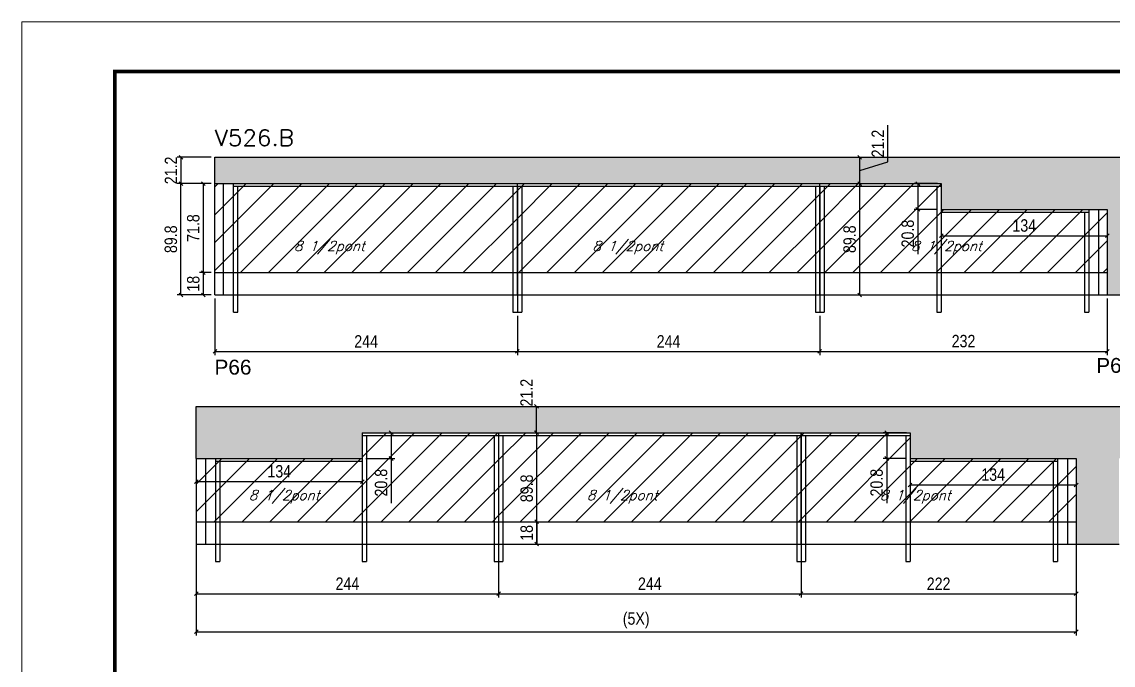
# Model space of a CAD drawing. Extents: x -21493 to -15213, y -12134 to 11887.
# Drawn here: x -21493 to -20613, y 3328 to 3847 of the extents above; entities that cross this region are included whole.
import ezdxf

# ---------------------------------------------------------------- set-up
doc = ezdxf.new("R2010")
doc.units = 0
doc.linetypes.add('DASHED', pattern=[0.75, 0.5, -0.25])
for name, color, linetype in [('5', 5, 'Continuous'), ('COTA', 241, 'Continuous'), ('Painéis', 200, 'Continuous'), ('SARR_2.2x7', 40, 'Continuous'), ('SARR_3.5x7', 81, 'Continuous'), ('texto', 7, 'Continuous')]:
    doc.layers.add(name, color=color, linetype=linetype)
for name, color, linetype, lineweight in [('Folhas', 255, 'Continuous', 9), ('Hachura', 251, 'Continuous', 9), ('SARRAFO DE PRESSAO', 251, 'DASHED', 9), ('Texto Seção', 7, 'Continuous', 15)]:
    doc.layers.add(name, color=color, linetype=linetype, lineweight=lineweight)
doc.styles.add('COTA TECNICA', font='techl___.ttf', dxfattribs={"height": 10})
doc.styles.add('REGUA-120', font='ROMANS.shx', dxfattribs={"height": 15})
doc.styles.add('Romans', font='romans.shx')
doc.styles.get("Standard").update_dxf_attribs({"font": 'arial.ttf'})
doc.dimstyles.new('PAINEL', dxfattribs={"dimtxt": 10, "dimasz": 3, "dimexe": 3, "dimexo": 3, "dimgap": 3, "dimtad": 1, "dimdec": 1, "dimzin": 12, "dimdsep": 46, "dimtxsty": 'COTA TECNICA', "dimblk1": 'OBLIQUE', "dimblk2": 'OBLIQUE', "dimsah": 1, "dimcen": 0.9, "dimclrd": 4, "dimclre": 4, "dimclrt": 240, "dimadec": 1, "dimazin": 3, "dimtfac": 1, "dimtdec": 1, "dimtmove": 0, "dimatfit": 3, "dimfxl": 1, "dimtolj": 1, "dimtzin": 12, "dimarcsym": 0})
pattern_1 = [(45, (-163367.98, -24895.692), (-11.2253202, 11.2253202), [])]

# ---------------------------------------------------------------- blocks, each defined once
blk = doc.blocks.new('_Oblique')
at = {"color": 0, "linetype": 'ByBlock', "lineweight": -2}
blk.add_line((-0.5, -0.5), (0.5, 0.5), dxfattribs=at)
blk = doc.blocks.new('*D1252')
at = {"layer": 'COTA', "color": 4, "lineweight": -2, "ltscale": 25, "transparency": 16777216}
for p, q in [((-21337.62, 3623.96), (-21337.62, 3578.42)), ((-21093.62, 3609.96), (-21093.62, 3578.42)), ((-21337.62, 3581.42), (-21093.62, 3581.42))]:
    blk.add_line(p, q, dxfattribs=at)
at = {"layer": 'Defpoints', "color": 0, "ltscale": 25, "transparency": 16777216}
for p in [(-21337.62, 3626.96), (-21093.62, 3612.96), (-21093.62, 3581.42)]:
    blk.add_point(p, dxfattribs=at)
at = {"layer": 'COTA', "color": 4, "lineweight": -2, "ltscale": 25, "transparency": 16777216, "xscale": 3, "yscale": 3, "zscale": 3, "rotation": 180}
blk.add_blockref('_Oblique', (-21337.62, 3581.42), dxfattribs=at)
at = {"layer": 'COTA', "color": 4, "lineweight": -2, "ltscale": 25, "transparency": 16777216, "xscale": 3, "yscale": 3, "zscale": 3}
blk.add_blockref('_Oblique', (-21093.62, 3581.42), dxfattribs=at)
at = {"layer": 'COTA', "color": 240, "ltscale": 25, "transparency": 16777216, "insert": (-21215.62, 3589.49), "char_height": 10, "attachment_point": 5, "style": 'COTA TECNICA'}
blk.add_mtext('\\A1;244', dxfattribs=at)
blk = doc.blocks.new('*D1253')
at = {"layer": 'COTA', "color": 4, "lineweight": -2, "ltscale": 25, "transparency": 16777216}
for p, q in [((-21093.62, 3609.96), (-21093.62, 3578.42)), ((-20849.62, 3609.96), (-20849.62, 3578.42)), ((-21093.62, 3581.42), (-20849.62, 3581.42))]:
    blk.add_line(p, q, dxfattribs=at)
at = {"layer": 'Defpoints', "color": 0, "ltscale": 25, "transparency": 16777216}
for p in [(-21093.62, 3612.96), (-20849.62, 3612.96), (-20849.62, 3581.42)]:
    blk.add_point(p, dxfattribs=at)
at = {"layer": 'COTA', "color": 4, "lineweight": -2, "ltscale": 25, "transparency": 16777216, "xscale": 3, "yscale": 3, "zscale": 3, "rotation": 180}
blk.add_blockref('_Oblique', (-21093.62, 3581.42), dxfattribs=at)
at = {"layer": 'COTA', "color": 4, "lineweight": -2, "ltscale": 25, "transparency": 16777216, "xscale": 3, "yscale": 3, "zscale": 3}
blk.add_blockref('_Oblique', (-20849.62, 3581.42), dxfattribs=at)
at = {"layer": 'COTA', "color": 240, "ltscale": 25, "transparency": 16777216, "insert": (-20971.62, 3589.49), "char_height": 10, "attachment_point": 5, "style": 'COTA TECNICA'}
blk.add_mtext('\\A1;244', dxfattribs=at)
blk = doc.blocks.new('*D1254')
at = {"layer": 'COTA', "color": 4, "lineweight": -2, "ltscale": 25, "transparency": 16777216}
for p, q in [((-20617.62, 3623.96), (-20617.62, 3578.42)), ((-20849.62, 3609.96), (-20849.62, 3578.42)), ((-20849.62, 3581.42), (-20617.62, 3581.42))]:
    blk.add_line(p, q, dxfattribs=at)
at = {"layer": 'Defpoints', "color": 0, "ltscale": 25, "transparency": 16777216}
for p in [(-20617.62, 3626.96), (-20849.62, 3612.96), (-20617.62, 3581.42)]:
    blk.add_point(p, dxfattribs=at)
at = {"layer": 'COTA', "color": 4, "lineweight": -2, "ltscale": 25, "transparency": 16777216, "xscale": 3, "yscale": 3, "zscale": 3, "rotation": 180}
blk.add_blockref('_Oblique', (-20849.62, 3581.42), dxfattribs=at)
at = {"layer": 'COTA', "color": 4, "lineweight": -2, "ltscale": 25, "transparency": 16777216, "xscale": 3, "yscale": 3, "zscale": 3}
blk.add_blockref('_Oblique', (-20617.62, 3581.42), dxfattribs=at)
at = {"layer": 'COTA', "color": 240, "ltscale": 25, "transparency": 16777216, "insert": (-20733.62, 3589.64), "char_height": 10, "attachment_point": 5, "style": 'COTA TECNICA'}
blk.add_mtext('\\A1;232', dxfattribs=at)
blk = doc.blocks.new('*D1402')
at = {"layer": 'COTA', "color": 4, "lineweight": -2, "ltscale": 25, "transparency": 16777216}
for p, q in [((-21352.72, 3441.04), (-21352.72, 3382.98)), ((-21108.72, 3441.04), (-21108.72, 3382.98)), ((-21352.72, 3385.98), (-21108.72, 3385.98))]:
    blk.add_line(p, q, dxfattribs=at)
at = {"layer": 'Defpoints', "color": 0, "ltscale": 25, "transparency": 16777216}
for p in [(-21352.72, 3444.04), (-21108.72, 3444.04), (-21108.72, 3385.98)]:
    blk.add_point(p, dxfattribs=at)
at = {"layer": 'COTA', "color": 4, "lineweight": -2, "ltscale": 25, "transparency": 16777216, "xscale": 3, "yscale": 3, "zscale": 3, "rotation": 180}
blk.add_blockref('_Oblique', (-21352.72, 3385.98), dxfattribs=at)
at = {"layer": 'COTA', "color": 4, "lineweight": -2, "ltscale": 25, "transparency": 16777216, "xscale": 3, "yscale": 3, "zscale": 3}
blk.add_blockref('_Oblique', (-21108.72, 3385.98), dxfattribs=at)
at = {"layer": 'COTA', "color": 240, "ltscale": 25, "transparency": 16777216, "insert": (-21230.72, 3394.06), "char_height": 10, "attachment_point": 5, "style": 'COTA TECNICA'}
blk.add_mtext('\\A1;244', dxfattribs=at)
blk = doc.blocks.new('*D1403')
at = {"layer": 'COTA', "color": 4, "lineweight": -2, "ltscale": 25, "transparency": 16777216}
for p, q in [((-21108.72, 3441.04), (-21108.72, 3382.98)), ((-20864.72, 3441.04), (-20864.72, 3382.98)), ((-21108.72, 3385.98), (-20864.72, 3385.98))]:
    blk.add_line(p, q, dxfattribs=at)
at = {"layer": 'Defpoints', "color": 0, "ltscale": 25, "transparency": 16777216}
for p in [(-21108.72, 3444.04), (-20864.72, 3444.04), (-20864.72, 3385.98)]:
    blk.add_point(p, dxfattribs=at)
at = {"layer": 'COTA', "color": 4, "lineweight": -2, "ltscale": 25, "transparency": 16777216, "xscale": 3, "yscale": 3, "zscale": 3, "rotation": 180}
blk.add_blockref('_Oblique', (-21108.72, 3385.98), dxfattribs=at)
at = {"layer": 'COTA', "color": 4, "lineweight": -2, "ltscale": 25, "transparency": 16777216, "xscale": 3, "yscale": 3, "zscale": 3}
blk.add_blockref('_Oblique', (-20864.72, 3385.98), dxfattribs=at)
at = {"layer": 'COTA', "color": 240, "ltscale": 25, "transparency": 16777216, "insert": (-20986.72, 3394.06), "char_height": 10, "attachment_point": 5, "style": 'COTA TECNICA'}
blk.add_mtext('\\A1;244', dxfattribs=at)
blk = doc.blocks.new('*D1404')
at = {"layer": 'COTA', "color": 4, "lineweight": -2, "ltscale": 25, "transparency": 16777216}
for p, q in [((-20751.62, 3692.96), (-20751.62, 3671.67)), ((-20617.62, 3692.96), (-20617.62, 3671.67)), ((-20751.62, 3674.67), (-20617.62, 3674.67))]:
    blk.add_line(p, q, dxfattribs=at)
at = {"layer": 'Defpoints', "color": 0, "ltscale": 25, "transparency": 16777216}
for p in [(-20751.62, 3695.96), (-20617.62, 3695.96), (-20617.62, 3674.67)]:
    blk.add_point(p, dxfattribs=at)
at = {"layer": 'COTA', "color": 4, "lineweight": -2, "ltscale": 25, "transparency": 16777216, "xscale": 3, "yscale": 3, "zscale": 3, "rotation": 180}
blk.add_blockref('_Oblique', (-20751.62, 3674.67), dxfattribs=at)
at = {"layer": 'COTA', "color": 4, "lineweight": -2, "ltscale": 25, "transparency": 16777216, "xscale": 3, "yscale": 3, "zscale": 3}
blk.add_blockref('_Oblique', (-20617.62, 3674.67), dxfattribs=at)
at = {"layer": 'COTA', "color": 240, "ltscale": 25, "transparency": 16777216, "insert": (-20684.62, 3682.89), "char_height": 10, "attachment_point": 5, "style": 'COTA TECNICA'}
blk.add_mtext('\\A1;134', dxfattribs=at)
blk = doc.blocks.new('*D1405')
at = {"layer": 'COTA', "color": 4, "lineweight": -2, "ltscale": 25, "transparency": 16777216}
for p, q in [((-21352.72, 3492.04), (-21352.72, 3473.42)), ((-21218.72, 3492.04), (-21218.72, 3473.42)), ((-21352.72, 3476.42), (-21218.72, 3476.42))]:
    blk.add_line(p, q, dxfattribs=at)
at = {"layer": 'Defpoints', "color": 0, "ltscale": 25, "transparency": 16777216}
for p in [(-21352.72, 3495.04), (-21218.72, 3495.04), (-21218.72, 3476.42)]:
    blk.add_point(p, dxfattribs=at)
at = {"layer": 'COTA', "color": 4, "lineweight": -2, "ltscale": 25, "transparency": 16777216, "xscale": 3, "yscale": 3, "zscale": 3, "rotation": 180}
blk.add_blockref('_Oblique', (-21352.72, 3476.42), dxfattribs=at)
at = {"layer": 'COTA', "color": 4, "lineweight": -2, "ltscale": 25, "transparency": 16777216, "xscale": 3, "yscale": 3, "zscale": 3}
blk.add_blockref('_Oblique', (-21218.72, 3476.42), dxfattribs=at)
at = {"layer": 'COTA', "color": 240, "ltscale": 25, "transparency": 16777216, "insert": (-21285.72, 3484.64), "char_height": 10, "attachment_point": 5, "style": 'COTA TECNICA'}
blk.add_mtext('\\A1;134', dxfattribs=at)
blk = doc.blocks.new('*D1406')
at = {"layer": 'COTA', "color": 4, "lineweight": -2, "ltscale": 25, "transparency": 16777216}
for p, q in [((-20754.62, 3716.76), (-20773.48, 3716.76)), ((-20770.48, 3716.76), (-20770.48, 3695.96)), ((-20754.62, 3695.96), (-20773.48, 3695.96)), ((-20770.48, 3695.96), (-20770.48, 3659.92))]:
    blk.add_line(p, q, dxfattribs=at)
at = {"layer": 'Defpoints', "color": 0, "ltscale": 25, "transparency": 16777216}
for p in [(-20751.62, 3716.76), (-20770.48, 3695.96), (-20751.62, 3695.96)]:
    blk.add_point(p, dxfattribs=at)
at = {"layer": 'COTA', "color": 4, "lineweight": -2, "ltscale": 25, "transparency": 16777216, "xscale": 3, "yscale": 3, "zscale": 3}
for p, rotation in [((-20770.48, 3716.76), 90), ((-20770.48, 3695.96), 270)]:
    blk.add_blockref('_Oblique', p, dxfattribs=dict(at, rotation=rotation))
at = {"layer": 'COTA', "color": 240, "ltscale": 25, "transparency": 16777216, "insert": (-20778.61, 3676.44), "char_height": 10, "attachment_point": 5, "rotation": 90, "style": 'COTA TECNICA'}
blk.add_mtext('\\A1;20.8', dxfattribs=at)
blk = doc.blocks.new('*D1407')
at = {"layer": 'COTA', "color": 4, "lineweight": -2, "ltscale": 25, "transparency": 16777216}
for p, q in [((-21215.72, 3515.84), (-21192.41, 3515.84)), ((-21195.41, 3515.84), (-21195.41, 3495.04)), ((-21215.72, 3495.04), (-21192.41, 3495.04)), ((-21195.41, 3495.04), (-21195.41, 3459))]:
    blk.add_line(p, q, dxfattribs=at)
at = {"layer": 'Defpoints', "color": 0, "ltscale": 25, "transparency": 16777216}
for p in [(-21218.72, 3515.84), (-21218.72, 3495.04), (-21195.41, 3495.04)]:
    blk.add_point(p, dxfattribs=at)
at = {"layer": 'COTA', "color": 4, "lineweight": -2, "ltscale": 25, "transparency": 16777216, "xscale": 3, "yscale": 3, "zscale": 3}
for p, rotation in [((-21195.41, 3515.84), 90), ((-21195.41, 3495.04), 270)]:
    blk.add_blockref('_Oblique', p, dxfattribs=dict(at, rotation=rotation))
at = {"layer": 'COTA', "color": 240, "ltscale": 25, "transparency": 16777216, "insert": (-21203.54, 3475.52), "char_height": 10, "attachment_point": 5, "rotation": 90, "style": 'COTA TECNICA'}
blk.add_mtext('\\A1;20.8', dxfattribs=at)
blk = doc.blocks.new('*D1408')
at = {"layer": 'COTA', "color": 4, "lineweight": -2, "ltscale": 25, "transparency": 16777216}
for p, q in [((-21340.62, 3716.76), (-21368.03, 3716.76)), ((-21365.03, 3626.96), (-21365.03, 3716.76)), ((-21340.62, 3626.96), (-21368.03, 3626.96))]:
    blk.add_line(p, q, dxfattribs=at)
at = {"layer": 'Defpoints', "color": 0, "ltscale": 25, "transparency": 16777216}
for p in [(-21365.03, 3716.76), (-21337.62, 3716.76), (-21337.62, 3626.96)]:
    blk.add_point(p, dxfattribs=at)
at = {"layer": 'COTA', "color": 4, "lineweight": -2, "ltscale": 25, "transparency": 16777216, "xscale": 3, "yscale": 3, "zscale": 3}
for p, rotation in [((-21365.03, 3716.76), 90), ((-21365.03, 3626.96), 270)]:
    blk.add_blockref('_Oblique', p, dxfattribs=dict(at, rotation=rotation))
at = {"layer": 'COTA', "color": 240, "ltscale": 25, "transparency": 16777216, "insert": (-21373.13, 3671.86), "char_height": 10, "attachment_point": 5, "rotation": 90, "style": 'COTA TECNICA'}
blk.add_mtext('\\A1;89.8', dxfattribs=at)
blk = doc.blocks.new('*D1213')
at = {"layer": 'COTA', "color": 4, "lineweight": -2, "ltscale": 25, "transparency": 16777216}
for p, q in [((-21340.62, 3737.96), (-21368.03, 3737.96)), ((-21365.03, 3737.96), (-21365.03, 3716.76)), ((-21340.62, 3716.76), (-21368.03, 3716.76))]:
    blk.add_line(p, q, dxfattribs=at)
at = {"layer": 'Defpoints', "color": 0, "ltscale": 25, "transparency": 16777216}
for p in [(-21337.62, 3737.96), (-21365.03, 3716.76), (-21337.62, 3716.76)]:
    blk.add_point(p, dxfattribs=at)
at = {"layer": 'COTA', "color": 4, "lineweight": -2, "ltscale": 25, "transparency": 16777216, "xscale": 3, "yscale": 3, "zscale": 3}
for p, rotation in [((-21365.03, 3737.96), 90), ((-21365.03, 3716.76), 270)]:
    blk.add_blockref('_Oblique', p, dxfattribs=dict(at, rotation=rotation))
at = {"layer": 'COTA', "color": 240, "ltscale": 25, "transparency": 16777216, "insert": (-21373.08, 3727.36), "char_height": 10, "attachment_point": 5, "rotation": 90, "style": 'COTA TECNICA'}
blk.add_mtext('\\A1;21.2', dxfattribs=at)
blk = doc.blocks.new('*D1409')
at = {"layer": 'COTA', "color": 4, "lineweight": -2, "ltscale": 25, "transparency": 16777216}
for p, q in [((-20864.72, 3441.04), (-20864.72, 3382.98)), ((-20642.72, 3423.04), (-20642.72, 3382.98)), ((-20864.72, 3385.98), (-20642.72, 3385.98))]:
    blk.add_line(p, q, dxfattribs=at)
at = {"layer": 'Defpoints', "color": 0, "ltscale": 25, "transparency": 16777216}
for p in [(-20864.72, 3444.04), (-20642.72, 3426.04), (-20642.72, 3385.98)]:
    blk.add_point(p, dxfattribs=at)
at = {"layer": 'COTA', "color": 4, "lineweight": -2, "ltscale": 25, "transparency": 16777216, "xscale": 3, "yscale": 3, "zscale": 3, "rotation": 180}
blk.add_blockref('_Oblique', (-20864.72, 3385.98), dxfattribs=at)
at = {"layer": 'COTA', "color": 4, "lineweight": -2, "ltscale": 25, "transparency": 16777216, "xscale": 3, "yscale": 3, "zscale": 3}
blk.add_blockref('_Oblique', (-20642.72, 3385.98), dxfattribs=at)
at = {"layer": 'COTA', "color": 240, "ltscale": 25, "transparency": 16777216, "insert": (-20753.72, 3393.98), "char_height": 10, "attachment_point": 5, "style": 'COTA TECNICA'}
blk.add_mtext('\\A1;222', dxfattribs=at)
blk = doc.blocks.new('*D1410')
at = {"layer": 'COTA', "color": 4, "lineweight": -2, "ltscale": 25, "transparency": 16777216}
for p, q in [((-20776.72, 3492.04), (-20776.72, 3470.75)), ((-20642.72, 3492.04), (-20642.72, 3470.75)), ((-20776.72, 3473.75), (-20642.72, 3473.75))]:
    blk.add_line(p, q, dxfattribs=at)
at = {"layer": 'Defpoints', "color": 0, "ltscale": 25, "transparency": 16777216}
for p in [(-20776.72, 3495.04), (-20642.72, 3495.04), (-20642.72, 3473.75)]:
    blk.add_point(p, dxfattribs=at)
at = {"layer": 'COTA', "color": 4, "lineweight": -2, "ltscale": 25, "transparency": 16777216, "xscale": 3, "yscale": 3, "zscale": 3, "rotation": 180}
blk.add_blockref('_Oblique', (-20776.72, 3473.75), dxfattribs=at)
at = {"layer": 'COTA', "color": 4, "lineweight": -2, "ltscale": 25, "transparency": 16777216, "xscale": 3, "yscale": 3, "zscale": 3}
blk.add_blockref('_Oblique', (-20642.72, 3473.75), dxfattribs=at)
at = {"layer": 'COTA', "color": 240, "ltscale": 25, "transparency": 16777216, "insert": (-20709.72, 3481.97), "char_height": 10, "attachment_point": 5, "style": 'COTA TECNICA'}
blk.add_mtext('\\A1;134', dxfattribs=at)
blk = doc.blocks.new('*D1411')
at = {"layer": 'COTA', "color": 4, "lineweight": -2, "ltscale": 25, "transparency": 16777216}
for p, q in [((-20779.72, 3515.84), (-20798.58, 3515.84)), ((-20795.58, 3515.84), (-20795.58, 3495.04)), ((-20779.72, 3495.04), (-20798.58, 3495.04)), ((-20795.58, 3495.04), (-20795.58, 3459))]:
    blk.add_line(p, q, dxfattribs=at)
at = {"layer": 'Defpoints', "color": 0, "ltscale": 25, "transparency": 16777216}
for p in [(-20776.72, 3515.84), (-20795.58, 3495.04), (-20776.72, 3495.04)]:
    blk.add_point(p, dxfattribs=at)
at = {"layer": 'COTA', "color": 4, "lineweight": -2, "ltscale": 25, "transparency": 16777216, "xscale": 3, "yscale": 3, "zscale": 3}
for p, rotation in [((-20795.58, 3515.84), 90), ((-20795.58, 3495.04), 270)]:
    blk.add_blockref('_Oblique', p, dxfattribs=dict(at, rotation=rotation))
at = {"layer": 'COTA', "color": 240, "ltscale": 25, "transparency": 16777216, "insert": (-20803.71, 3475.52), "char_height": 10, "attachment_point": 5, "rotation": 90, "style": 'COTA TECNICA'}
blk.add_mtext('\\A1;20.8', dxfattribs=at)
blk = doc.blocks.new('*D1415')
at = {"layer": 'COTA', "color": 4, "lineweight": -2, "ltscale": 25, "transparency": 16777216}
for p, q in [((-20642.72, 3441.04), (-20642.72, 3352.28)), ((-21352.72, 3423.04), (-21352.72, 3352.28)), ((-21352.72, 3355.28), (-20642.72, 3355.28))]:
    blk.add_line(p, q, dxfattribs=at)
at = {"layer": 'Defpoints', "color": 0, "ltscale": 25, "transparency": 16777216}
for p in [(-20642.72, 3444.04), (-21352.72, 3426.04), (-20642.72, 3355.28)]:
    blk.add_point(p, dxfattribs=at)
at = {"layer": 'COTA', "color": 4, "lineweight": -2, "ltscale": 25, "transparency": 16777216, "xscale": 3, "yscale": 3, "zscale": 3, "rotation": 180}
blk.add_blockref('_Oblique', (-21352.72, 3355.28), dxfattribs=at)
at = {"layer": 'COTA', "color": 4, "lineweight": -2, "ltscale": 25, "transparency": 16777216, "xscale": 3, "yscale": 3, "zscale": 3}
blk.add_blockref('_Oblique', (-20642.72, 3355.28), dxfattribs=at)
at = {"layer": 'COTA', "color": 240, "ltscale": 25, "transparency": 16777216, "insert": (-20997.72, 3364.5), "char_height": 10, "attachment_point": 5, "style": 'COTA TECNICA'}
blk.add_mtext('\\A1;(5X)', dxfattribs=at)
blk = doc.blocks.new('*D1416')
at = {"layer": 'COTA', "color": 4, "lineweight": -2, "ltscale": 25, "transparency": 16777216}
for p, q in [((-21105.72, 3515.84), (-21074.92, 3515.84)), ((-21077.92, 3426.04), (-21077.92, 3515.84)), ((-21105.72, 3426.04), (-21074.92, 3426.04))]:
    blk.add_line(p, q, dxfattribs=at)
at = {"layer": 'Defpoints', "color": 0, "ltscale": 25, "transparency": 16777216}
for p in [(-21108.72, 3515.84), (-21077.92, 3515.84), (-21108.72, 3426.04)]:
    blk.add_point(p, dxfattribs=at)
at = {"layer": 'COTA', "color": 4, "lineweight": -2, "ltscale": 25, "transparency": 16777216, "xscale": 3, "yscale": 3, "zscale": 3}
for p, rotation in [((-21077.92, 3515.84), 90), ((-21077.92, 3426.04), 270)]:
    blk.add_blockref('_Oblique', p, dxfattribs=dict(at, rotation=rotation))
at = {"layer": 'COTA', "color": 240, "ltscale": 25, "transparency": 16777216, "insert": (-21086.02, 3470.94), "char_height": 10, "attachment_point": 5, "rotation": 90, "style": 'COTA TECNICA'}
blk.add_mtext('\\A1;89.8', dxfattribs=at)
blk = doc.blocks.new('*D1417')
at = {"layer": 'COTA', "color": 4, "lineweight": -2, "ltscale": 25, "transparency": 16777216}
for p, q in [((-21081.14, 3537.04), (-21081.14, 3537.04)), ((-21078.14, 3515.84), (-21078.14, 3537.04)), ((-21105.72, 3515.84), (-21075.14, 3515.84))]:
    blk.add_line(p, q, dxfattribs=at)
at = {"layer": 'Defpoints', "color": 0, "ltscale": 25, "transparency": 16777216}
for p in [(-21078.14, 3537.04), (-21078.14, 3537.04), (-21108.72, 3515.84)]:
    blk.add_point(p, dxfattribs=at)
at = {"layer": 'COTA', "color": 4, "lineweight": -2, "ltscale": 25, "transparency": 16777216, "xscale": 3, "yscale": 3, "zscale": 3}
for p, rotation in [((-21078.14, 3537.04), 90), ((-21078.14, 3515.84), 270)]:
    blk.add_blockref('_Oblique', p, dxfattribs=dict(at, rotation=rotation))
at = {"layer": 'COTA', "color": 240, "ltscale": 25, "transparency": 16777216, "insert": (-21086.2, 3548.09), "char_height": 10, "attachment_point": 5, "rotation": 90, "style": 'COTA TECNICA'}
blk.add_mtext('\\A1;21.2', dxfattribs=at)
blk = doc.blocks.new('*D1418')
at = {"layer": 'COTA', "color": 4, "lineweight": -2, "ltscale": 25, "transparency": 16777216}
for p, q in [((-20846.62, 3716.76), (-20814.38, 3716.76)), ((-20817.38, 3626.96), (-20817.38, 3716.76)), ((-20846.62, 3626.96), (-20814.38, 3626.96))]:
    blk.add_line(p, q, dxfattribs=at)
at = {"layer": 'Defpoints', "color": 0, "ltscale": 25, "transparency": 16777216}
for p in [(-20849.62, 3716.76), (-20817.38, 3716.76), (-20849.62, 3626.96)]:
    blk.add_point(p, dxfattribs=at)
at = {"layer": 'COTA', "color": 4, "lineweight": -2, "ltscale": 25, "transparency": 16777216, "xscale": 3, "yscale": 3, "zscale": 3}
for p, rotation in [((-20817.38, 3716.76), 90), ((-20817.38, 3626.96), 270)]:
    blk.add_blockref('_Oblique', p, dxfattribs=dict(at, rotation=rotation))
at = {"layer": 'COTA', "color": 240, "ltscale": 25, "transparency": 16777216, "insert": (-20825.49, 3671.86), "char_height": 10, "attachment_point": 5, "rotation": 90, "style": 'COTA TECNICA'}
blk.add_mtext('\\A1;89.8', dxfattribs=at)
blk = doc.blocks.new('*D1419')
at = {"layer": 'COTA', "color": 4, "lineweight": -2, "ltscale": 25, "transparency": 16777216}
for p, q in [((-20794.71, 3734.17), (-20794.71, 3763.89)), ((-20817.38, 3716.76), (-20817.38, 3737.96)), ((-20817.38, 3727.36), (-20794.71, 3734.17)), ((-20814.38, 3737.96), (-20814.38, 3737.96)), ((-20846.62, 3716.76), (-20814.38, 3716.76))]:
    blk.add_line(p, q, dxfattribs=at)
at = {"layer": 'Defpoints', "color": 0, "ltscale": 25, "transparency": 16777216}
for p in [(-20817.38, 3737.96), (-20817.38, 3737.96), (-20849.62, 3716.76)]:
    blk.add_point(p, dxfattribs=at)
at = {"layer": 'COTA', "color": 4, "lineweight": -2, "ltscale": 25, "transparency": 16777216, "xscale": 3, "yscale": 3, "zscale": 3}
for p, rotation in [((-20817.38, 3737.96), 90), ((-20817.38, 3716.76), 270)]:
    blk.add_blockref('_Oblique', p, dxfattribs=dict(at, rotation=rotation))
at = {"layer": 'COTA', "color": 240, "ltscale": 25, "transparency": 16777216, "insert": (-20802.77, 3749.03), "char_height": 10, "attachment_point": 5, "rotation": 90, "style": 'COTA TECNICA'}
blk.add_mtext('\\A1;21.2', dxfattribs=at)
blk = doc.blocks.new('*D1494')
at = {"layer": 'COTA', "color": 4, "lineweight": -2, "ltscale": 25, "transparency": 16777216}
for p, q in [((-21340.62, 3644.96), (-21349.95, 3644.96)), ((-21346.95, 3626.96), (-21346.95, 3644.96)), ((-21340.62, 3626.96), (-21349.95, 3626.96))]:
    blk.add_line(p, q, dxfattribs=at)
at = {"layer": 'Defpoints', "color": 0, "ltscale": 25, "transparency": 16777216}
for p in [(-21346.95, 3644.96), (-21337.62, 3644.96), (-21337.62, 3626.96)]:
    blk.add_point(p, dxfattribs=at)
at = {"layer": 'COTA', "color": 4, "lineweight": -2, "ltscale": 25, "transparency": 16777216, "xscale": 3, "yscale": 3, "zscale": 3}
for p, rotation in [((-21346.95, 3644.96), 90), ((-21346.95, 3626.96), 270)]:
    blk.add_blockref('_Oblique', p, dxfattribs=dict(at, rotation=rotation))
at = {"layer": 'COTA', "color": 240, "ltscale": 25, "transparency": 16777216, "insert": (-21355.05, 3635.96), "char_height": 10, "attachment_point": 5, "rotation": 90, "style": 'COTA TECNICA'}
blk.add_mtext('\\A1;18', dxfattribs=at)
blk = doc.blocks.new('*D1495')
at = {"layer": 'COTA', "color": 4, "lineweight": -2, "ltscale": 25, "transparency": 16777216}
for p, q in [((-21340.62, 3716.76), (-21349.95, 3716.76)), ((-21346.95, 3644.96), (-21346.95, 3716.76)), ((-21340.62, 3644.96), (-21349.95, 3644.96))]:
    blk.add_line(p, q, dxfattribs=at)
at = {"layer": 'Defpoints', "color": 0, "ltscale": 25, "transparency": 16777216}
for p in [(-21346.95, 3716.76), (-21337.62, 3716.76), (-21337.62, 3644.96)]:
    blk.add_point(p, dxfattribs=at)
at = {"layer": 'COTA', "color": 4, "lineweight": -2, "ltscale": 25, "transparency": 16777216, "xscale": 3, "yscale": 3, "zscale": 3}
for p, rotation in [((-21346.95, 3716.76), 90), ((-21346.95, 3644.96), 270)]:
    blk.add_blockref('_Oblique', p, dxfattribs=dict(at, rotation=rotation))
at = {"layer": 'COTA', "color": 240, "ltscale": 25, "transparency": 16777216, "insert": (-21355.05, 3680.86), "char_height": 10, "attachment_point": 5, "rotation": 90, "style": 'COTA TECNICA'}
blk.add_mtext('\\A1;71.8', dxfattribs=at)
blk = doc.blocks.new('*D1501')
at = {"layer": 'COTA', "color": 4, "lineweight": -2, "ltscale": 25, "transparency": 16777216}
for p, q in [((-21077.92, 3444.04), (-21077.92, 3426.04)), ((-21074.92, 3444.04), (-21074.92, 3444.04)), ((-21074.92, 3426.04), (-21074.92, 3426.04))]:
    blk.add_line(p, q, dxfattribs=at)
at = {"layer": 'Defpoints', "color": 0, "ltscale": 25, "transparency": 16777216}
for p in [(-21077.92, 3444.04), (-21077.92, 3426.04), (-21077.92, 3426.04)]:
    blk.add_point(p, dxfattribs=at)
at = {"layer": 'COTA', "color": 4, "lineweight": -2, "ltscale": 25, "transparency": 16777216, "xscale": 3, "yscale": 3, "zscale": 3}
for p, rotation in [((-21077.92, 3444.04), 90), ((-21077.92, 3426.04), 270)]:
    blk.add_blockref('_Oblique', p, dxfattribs=dict(at, rotation=rotation))
at = {"layer": 'COTA', "color": 240, "ltscale": 25, "transparency": 16777216, "insert": (-21086.01, 3435.04), "char_height": 10, "attachment_point": 5, "rotation": 90, "style": 'COTA TECNICA'}
blk.add_mtext('\\A1;18', dxfattribs=at)
blk = doc.blocks.new('9999999999')
at = {"layer": 'Folhas'}
blk.add_lwpolyline([(98138.98, 34190.21), (99623.98, 34190.21), (99623.98, 35240.21), (98138.98, 35240.21)], close=True, dxfattribs=at)
at = {"layer": 'Folhas', "color": 30, "const_width": 3}
blk.add_lwpolyline([(98213.98, 34230.21), (99583.98, 34230.21), (99583.98, 35200.21), (98213.98, 35200.21)], close=True, dxfattribs=at)

msp = doc.modelspace()

# ---------------------------------------------------------------- hatches: boundary and pattern name
at = {"layer": 'COTA', "linetype": 'ByBlock'}
h = msp.add_hatch(dxfattribs=at)
h.set_pattern_fill('AR-CONC', color=256, scale=0.03)
h.set_pattern_definition([(50, (-161769.4795, -20301.392), (5.46554007, -0.47817257), [0.5715, -6.2865]), (355, (-161769.4795, -20301.392), (-1.05730264, 5.73170536), [0.4572, -5.02921753]), (100.4514447, (-161769.024, -20301.4316), (4.40823741, 5.25353256), [0.48570026, -5.34270734]), (46.1842, (-161769.4795, -20299.868), (8.13237123, -1.26126984), [0.85725, -9.42975]), (96.6355576, (-161768.802, -20299.973), (7.122124, 7.42278374), [0.7285507, -8.01406824]), (351.184151, (-161769.4795, -20299.868), (7.122124, 7.42278374), [0.685799, -7.54379196]), (21, (-161768.7175, -20300.249), (4.54843174, -3.06795595), [0.5715, -6.2865]), (326, (-161768.7175, -20300.249), (1.85406085, 5.52563898), [0.4572, -5.0292]), (71.451445, (-161768.3384, -20300.5045), (6.40249258, 2.45768307), [0.48570026, -5.34269813]), (37.5, (-161769.4795, -20301.3918), (0.092658098, 2.536651166), [0, -4.96824, 0, -5.1054, 0, -5.04825]), (7.5, (-161769.4795, -20301.3918), (2.004589875, 3.005417245), [0, -2.91084, 0, -4.85394, 0, -1.92405]), (327.5, (-161771.1787, -20301.3918), (4.067717855, -0.17186232), [0, -1.905, 0, -5.9436, 0, -7.8867]), (317.5, (-161771.9407, -20301.3918), (4.44387544, 0.76279473), [0, -2.4765, 0, -3.94716, 0, -5.6007])])
h.paths.add_polyline_path([(-20598.62, 3737.96), (-21337.62, 3737.96), (-21337.62, 3716.76), (-20751.62, 3716.76), (-20751.62, 3695.96), (-20617.62, 3695.96), (-20617.62, 3626.96), (-20598.62, 3626.96)])
h = msp.add_hatch(dxfattribs=at)
h.set_pattern_fill('AR-CONC', color=256, scale=0.03)
h.set_pattern_definition([(50, (-163367.9795, -24895.692), (5.46554007, -0.47817257), [0.5715, -6.2865]), (355, (-163367.9795, -24895.692), (-1.05730264, 5.73170536), [0.4572, -5.02921753]), (100.4514447, (-163367.524, -24895.732), (4.40823741, 5.25353256), [0.48570026, -5.34270734]), (46.1842, (-163367.9795, -24894.168), (8.13237123, -1.26126984), [0.85725, -9.42975]), (96.6355576, (-163367.302, -24894.273), (7.122124, 7.42278374), [0.7285507, -8.01406824]), (351.184151, (-163367.9795, -24894.168), (7.122124, 7.42278374), [0.685799, -7.54379196]), (21, (-163367.2175, -24894.549), (4.54843174, -3.06795595), [0.5715, -6.2865]), (326, (-163367.2175, -24894.549), (1.85406085, 5.52563898), [0.4572, -5.0292]), (71.451445, (-163366.8384, -24894.805), (6.40249258, 2.45768307), [0.48570026, -5.34269813]), (37.5, (-163367.9795, -24895.6922), (0.092658098, 2.536651166), [0, -4.96824, 0, -5.1054, 0, -5.04825]), (7.5, (-163367.9795, -24895.6922), (2.004589875, 3.005417245), [0, -2.91084, 0, -4.85394, 0, -1.92405]), (327.5, (-163369.6787, -24895.6922), (4.067717855, -0.17186232), [0, -1.905, 0, -5.9436, 0, -7.8867]), (317.5, (-163370.4407, -24895.6922), (4.44387544, 0.76279473), [0, -2.4765, 0, -3.94716, 0, -5.6007])])
h.paths.add_polyline_path([(-20608.15, 3495.04), (-20474.15, 3495.04), (-20474.15, 3515.84), (-20262.65, 3515.84), (-20146.65, 3515.84), (-20146.65, 3537.04), (-20262.65, 3537.04), (-21218.72, 3537.04), (-21352.72, 3537.04), (-21352.72, 3495.04), (-21218.72, 3495.04), (-21218.72, 3515.84), (-20864.72, 3515.84), (-20864.72, 3515.84), (-20776.72, 3515.84), (-20776.72, 3495.04), (-20642.72, 3495.04), (-20642.72, 3426.04), (-20608.15, 3426.04)])
at = {"layer": 'Hachura', "ltscale": 25}
h = msp.add_hatch(dxfattribs=at)
h.set_pattern_fill('ANSI31', color=256, scale=5)
h.set_pattern_definition(pattern_1)
h.paths.add_polyline_path([(-21093.62, 3644.96), (-21093.62, 3716.76), (-21337.62, 3716.76), (-21337.62, 3644.96)])
h = msp.add_hatch(dxfattribs=at)
h.set_pattern_fill('ANSI31', color=256, scale=5)
h.set_pattern_definition(pattern_1)
h.paths.add_polyline_path([(-20849.62, 3644.96), (-20849.62, 3716.76), (-21093.62, 3716.76), (-21093.62, 3644.96)])
h = msp.add_hatch(dxfattribs=at)
h.set_pattern_fill('ANSI31', color=256, scale=5)
h.set_pattern_definition(pattern_1)
h.paths.add_polyline_path([(-20751.62, 3644.96), (-20617.62, 3644.96), (-20617.62, 3695.96), (-20751.62, 3695.96), (-20751.62, 3716.76), (-20849.62, 3716.76), (-20849.62, 3644.96)])
h = msp.add_hatch(dxfattribs=at)
h.set_pattern_fill('ANSI31', color=256, scale=5)
h.set_pattern_definition(pattern_1)
h.paths.add_polyline_path([(-21108.72, 3444.04), (-21108.72, 3515.84), (-21218.72, 3515.84), (-21218.72, 3495.04), (-21352.72, 3495.04), (-21352.72, 3444.04), (-21218.72, 3444.04)])
h = msp.add_hatch(dxfattribs=at)
h.set_pattern_fill('ANSI31', color=256, scale=5)
h.set_pattern_definition(pattern_1)
h.paths.add_polyline_path([(-20864.72, 3444.04), (-20864.72, 3515.84), (-21108.72, 3515.84), (-21108.72, 3444.04)])
h = msp.add_hatch(dxfattribs=at)
h.set_pattern_fill('ANSI31', color=256, scale=5)
h.set_pattern_definition(pattern_1)
h.paths.add_polyline_path([(-20642.72, 3444.04), (-20642.72, 3495.04), (-20776.72, 3495.04), (-20776.72, 3515.84), (-20864.72, 3515.84), (-20864.72, 3444.04)])

# ---------------------------------------------------------------- linework, layer by layer
at = {"layer": 'COTA', "linetype": 'ByBlock'}
for p, q in [((-21337.62, 3737.96), (-20751.62, 3737.96)), ((-21337.62, 3716.76), (-21337.62, 3737.96)), ((-20751.62, 3737.96), (-20617.62, 3737.96)), ((-20617.62, 3737.96), (-20598.62, 3737.96)), ((-20617.62, 3626.96), (-20598.62, 3626.96)), ((-21352.72, 3537.04), (-21218.72, 3537.04)), ((-21352.72, 3495.04), (-21352.72, 3537.04)), ((-21218.72, 3537.04), (-20262.65, 3537.04)), ((-20642.72, 3426.04), (-20608.15, 3426.04))]:
    msp.add_line(p, q, dxfattribs=at)
at = {"layer": 'Painéis'}
for p, q in [((-21337.62, 3716.76), (-20751.62, 3716.76)), ((-20751.62, 3695.96), (-20617.62, 3695.96)), ((-21337.62, 3644.96), (-20751.62, 3644.96)), ((-20751.62, 3644.96), (-20617.62, 3644.96)), ((-21337.62, 3626.96), (-20617.62, 3626.96)), ((-21218.72, 3515.84), (-20864.72, 3515.84)), ((-21352.72, 3495.04), (-21218.72, 3495.04)), ((-20776.72, 3495.04), (-20642.72, 3495.04)), ((-21352.72, 3444.04), (-21218.72, 3444.04)), ((-21218.72, 3444.04), (-20864.72, 3444.04)), ((-20864.72, 3444.04), (-20642.72, 3444.04)), ((-21352.72, 3426.04), (-20642.72, 3426.04))]:
    msp.add_line(p, q, dxfattribs=at)
at = {"layer": 'Painéis', "ltscale": 25}
for p, q in [((-21337.62, 3626.96), (-21337.62, 3716.76)), ((-21093.62, 3626.96), (-21093.62, 3716.76)), ((-20849.62, 3626.96), (-20849.62, 3716.76)), ((-20751.62, 3716.76), (-20751.62, 3695.96)), ((-20617.62, 3695.96), (-20617.62, 3626.96)), ((-21218.72, 3515.84), (-21218.72, 3495.04)), ((-21108.72, 3515.84), (-21108.72, 3426.04)), ((-20864.72, 3515.84), (-20864.72, 3444.04)), ((-20864.72, 3426.04), (-20864.72, 3515.84)), ((-20864.72, 3515.84), (-20776.72, 3515.84)), ((-20776.72, 3515.84), (-20776.72, 3495.04)), ((-21352.72, 3495.04), (-21352.72, 3426.04)), ((-20642.72, 3495.04), (-20642.72, 3426.04))]:
    msp.add_line(p, q, dxfattribs=at)
at = {"layer": 'SARR_2.2x7', "linetype": 'Continuous'}
for p, q in [((-21330.62, 3644.96), (-21330.62, 3716.76)), ((-21322.62, 3714.56), (-21093.62, 3714.56)), ((-21093.62, 3714.56), (-20849.62, 3714.56)), ((-20849.62, 3714.56), (-20751.62, 3714.56)), ((-20751.62, 3693.76), (-20632.62, 3693.76)), ((-20624.62, 3695.96), (-20624.62, 3644.96)), ((-21330.62, 3626.96), (-21330.62, 3644.96)), ((-20624.62, 3644.96), (-20624.62, 3626.96)), ((-21218.72, 3513.64), (-21108.72, 3513.64)), ((-21108.72, 3513.64), (-20864.72, 3513.64)), ((-20864.72, 3513.64), (-20776.72, 3513.64)), ((-21345.22, 3495.04), (-21345.22, 3444.04)), ((-21337.22, 3492.84), (-21218.72, 3492.84)), ((-20776.72, 3492.84), (-20657.72, 3492.84)), ((-20649.72, 3495.04), (-20649.72, 3444.04)), ((-21345.22, 3444.04), (-21345.22, 3426.04)), ((-20649.72, 3444.04), (-20649.72, 3426.04))]:
    msp.add_line(p, q, dxfattribs=at)
at = {"layer": 'SARR_3.5x7'}
for p, q in [((-21322.62, 3612.96), (-21322.62, 3716.76)), ((-21319.12, 3612.96), (-21319.12, 3714.56)), ((-21097.12, 3714.56), (-21097.12, 3612.96)), ((-21093.62, 3714.56), (-21093.62, 3612.96)), ((-21090.12, 3714.56), (-21090.12, 3612.96)), ((-20853.12, 3714.56), (-20853.12, 3612.96)), ((-20849.62, 3714.56), (-20849.62, 3612.96)), ((-20846.12, 3714.56), (-20846.12, 3612.96)), ((-20755.12, 3714.57), (-20755.12, 3612.97)), ((-20751.62, 3714.57), (-20751.62, 3612.97)), ((-20636.12, 3693.76), (-20636.12, 3612.96)), ((-20632.62, 3695.96), (-20632.62, 3612.96)), ((-21322.62, 3612.96), (-21319.12, 3612.96)), ((-21097.12, 3612.96), (-21090.12, 3612.96)), ((-20853.12, 3612.96), (-20846.12, 3612.96)), ((-20755.12, 3612.97), (-20751.62, 3612.97)), ((-20636.12, 3612.96), (-20632.62, 3612.96)), ((-21218.72, 3513.64), (-21218.72, 3412.04)), ((-21215.22, 3513.64), (-21215.22, 3412.04)), ((-21112.22, 3513.64), (-21112.22, 3412.04)), ((-21108.72, 3513.64), (-21108.72, 3412.04)), ((-21105.22, 3513.64), (-21105.22, 3412.04)), ((-20868.22, 3513.64), (-20868.22, 3412.04)), ((-20864.72, 3513.64), (-20864.72, 3412.04)), ((-20861.22, 3513.64), (-20861.22, 3412.04)), ((-20780.22, 3513.65), (-20780.22, 3412.05)), ((-20776.72, 3513.65), (-20776.72, 3412.05)), ((-21337.22, 3495.04), (-21337.22, 3412.04)), ((-21333.72, 3492.84), (-21333.72, 3412.04)), ((-20661.22, 3492.84), (-20661.22, 3412.04)), ((-20657.72, 3495.04), (-20657.72, 3412.04)), ((-21337.22, 3412.04), (-21333.72, 3412.04)), ((-21218.72, 3412.04), (-21215.22, 3412.04)), ((-21112.22, 3412.04), (-21105.22, 3412.04)), ((-20868.22, 3412.04), (-20861.22, 3412.04)), ((-20780.22, 3412.05), (-20776.72, 3412.05)), ((-20661.22, 3412.04), (-20657.72, 3412.04))]:
    msp.add_line(p, q, dxfattribs=at)

# ---------------------------------------------------------------- block references
at = {"layer": 'SARRAFO DE PRESSAO', "color": 6, "linetype": 'ByBlock'}
msp.add_blockref('9999999999', (-119632.39, -31393), dxfattribs=at)

# ---------------------------------------------------------------- texts
at = {"layer": '5', "linetype": 'Continuous'}
for s, p in [('P65', (-20626.58, 3564.11)), ('P66', (-21337.96, 3562.7))]:
    msp.add_text(s, height=12, rotation=0.00004, dxfattribs=at).set_placement(p)
at = {"layer": 'texto', "color": 2, "char_height": 8, "attachment_point": 5, "style": 'Romans'}
for insert in [(-21245.26, 3665.1), (-21004.52, 3665.1), (-20747.41, 3665.1), (-21281.71, 3464.18), (-21008.98, 3464.18), (-20772.51, 3464.18)]:
    msp.add_mtext('{\\Q19;\\C256;8 1/2pont}', dxfattribs=dict(at, insert=insert))
at = {"layer": 'Texto Seção', "style": 'REGUA-120', "width": 1.05}
msp.add_text('V526.B', height=13, dxfattribs=at).set_placement((-21337.63, 3747.23))

# ---------------------------------------------------------------- dimensions: what is measured, and where the dimension line sits
at = {"layer": 'COTA', "ltscale": 25}
for base, p1, p2, picture, middle in [((-20817.38, 3737.96), (-20849.62, 3716.76), (-20817.38, 3737.96), '*D1419', (-20802.77, 3737.17)), ((-21346.95, 3716.76), (-21337.62, 3644.96), (-21337.62, 3716.76), '*D1495', (-21355.05, 3680.86))]:
    dim = msp.add_linear_dim(base=base, p1=p1, p2=p2, angle=90, dimstyle='PAINEL', override={"dimtmove": 1}, dxfattribs=at)
    dim.commit()
    dim.dimension.update_dxf_attribs({"geometry": picture, "text_midpoint": middle})
dim = msp.add_linear_dim(base=(-21365.03, 3716.76), p1=(-21337.62, 3737.96), p2=(-21337.62, 3716.76), angle=90, dimstyle='PAINEL', dxfattribs=at)
dim.commit()
dim.dimension.update_dxf_attribs({"geometry": '*D1213', "text_midpoint": (-21365.03, 3727.36), "dimtype": 160})
for base, p1, p2, picture, middle in [((-21365.03, 3716.76), (-21337.62, 3626.96), (-21337.62, 3716.76), '*D1408', (-21373.13, 3671.86)), ((-20817.38, 3716.76), (-20849.62, 3626.96), (-20849.62, 3716.76), '*D1418', (-20825.49, 3671.86)), ((-20770.48, 3695.96), (-20751.62, 3716.76), (-20751.62, 3695.96), '*D1406', (-20778.61, 3676.44)), ((-21346.95, 3644.96), (-21337.62, 3626.96), (-21337.62, 3644.96), '*D1494', (-21355.05, 3635.96)), ((-21195.41, 3495.04), (-21218.72, 3515.84), (-21218.72, 3495.04), '*D1407', (-21203.54, 3475.52)), ((-21077.92, 3515.84), (-21108.72, 3426.04), (-21108.72, 3515.84), '*D1416', (-21086.02, 3470.94)), ((-20795.58, 3495.04), (-20776.72, 3515.84), (-20776.72, 3495.04), '*D1411', (-20803.71, 3475.52)), ((-21077.92, 3426.04), (-21077.92, 3444.04), (-21077.92, 3426.04), '*D1501', (-21086.01, 3435.04))]:
    dim = msp.add_linear_dim(base=base, p1=p1, p2=p2, angle=90, dimstyle='PAINEL', dxfattribs=at)
    dim.commit()
    dim.dimension.update_dxf_attribs({"geometry": picture, "text_midpoint": middle})
for base, p1, p2, picture, middle in [((-20617.62, 3674.67), (-20751.62, 3695.96), (-20617.62, 3695.96), '*D1404', (-20684.62, 3682.89)), ((-21093.62, 3581.42), (-21337.62, 3626.96), (-21093.62, 3612.96), '*D1252', (-21215.62, 3589.49)), ((-21218.72, 3476.42), (-21352.72, 3495.04), (-21218.72, 3495.04), '*D1405', (-21285.72, 3484.64)), ((-20642.72, 3473.75), (-20776.72, 3495.04), (-20642.72, 3495.04), '*D1410', (-20709.72, 3481.97))]:
    dim = msp.add_linear_dim(base=base, p1=p1, p2=p2, dimstyle='PAINEL', dxfattribs=at)
    dim.commit()
    dim.dimension.update_dxf_attribs({"geometry": picture, "text_midpoint": middle})
for base, p1, p2, picture, middle in [((-20617.62, 3581.42), (-20849.62, 3612.96), (-20617.62, 3626.96), '*D1254', (-20733.62, 3589.64)), ((-20849.62, 3581.42), (-21093.62, 3612.96), (-20849.62, 3612.96), '*D1253', (-20971.62, 3589.49)), ((-21108.72, 3385.98), (-21352.72, 3444.04), (-21108.72, 3444.04), '*D1402', (-21230.72, 3394.06)), ((-20864.72, 3385.98), (-21108.72, 3444.04), (-20864.72, 3444.04), '*D1403', (-20986.72, 3394.06)), ((-20642.72, 3385.98), (-20864.72, 3444.04), (-20642.72, 3426.04), '*D1409', (-20753.72, 3393.98))]:
    dim = msp.add_linear_dim(base=base, p1=p1, p2=p2, dimstyle='PAINEL', override={"dimtmove": 1}, dxfattribs=at)
    dim.commit()
    dim.dimension.update_dxf_attribs({"geometry": picture, "text_midpoint": middle})
dim = msp.add_linear_dim(base=(-21078.14, 3537.04), p1=(-21108.72, 3515.84), p2=(-21078.14, 3537.04), angle=90, dimstyle='PAINEL', override={"dimtmove": 1}, dxfattribs=at)
dim.commit()
dim.dimension.update_dxf_attribs({"geometry": '*D1417', "text_midpoint": (-21078.14, 3548.09), "dimtype": 160})
dim = msp.add_linear_dim(base=(-20642.72, 3355.28), p1=(-21352.72, 3426.04), p2=(-20642.72, 3444.04), text='(5X)', dimstyle='PAINEL', dxfattribs=at)
dim.commit()
dim.dimension.update_dxf_attribs({"geometry": '*D1415', "text_midpoint": (-20997.72, 3364.5)})

doc.saveas('drawing.dxf')
